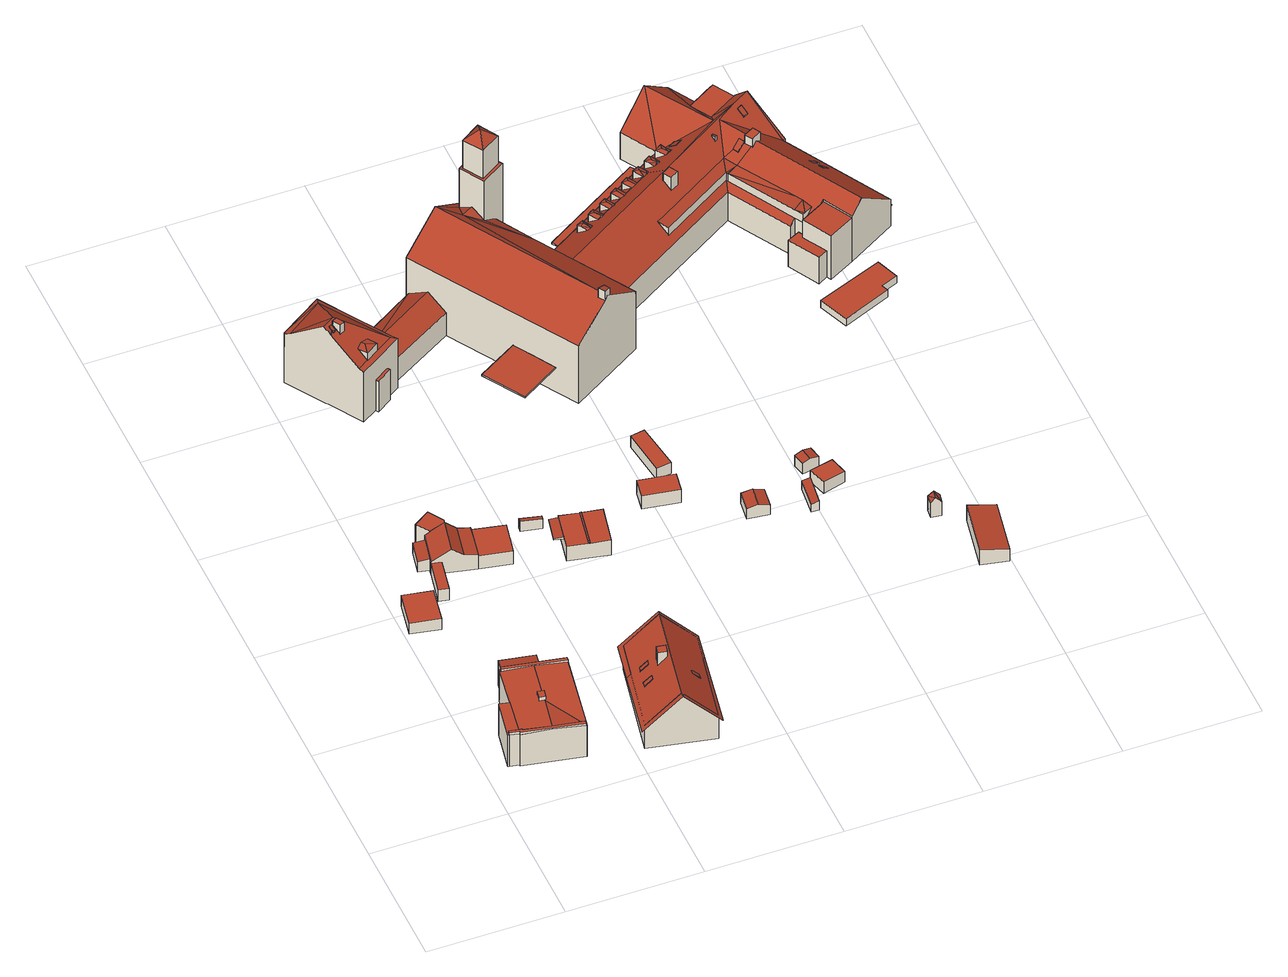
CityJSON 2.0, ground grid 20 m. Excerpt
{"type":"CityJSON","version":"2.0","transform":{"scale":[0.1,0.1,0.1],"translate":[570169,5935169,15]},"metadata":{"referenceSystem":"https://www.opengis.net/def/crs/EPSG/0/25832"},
"CityObjects":{
"building1":{"type":"Building","attributes":{"Grundfläche 2D":"141.091944","Grundhöhe NN":"15.730"},"children":["building1-1","building1-2","building1-3"],"geometry":[{"type":"Solid","lod":"3","boundaries":[[[[0,1,2,3,4,5,6,7]],[[8,9,10]],[[11,12,13,14,15,16]],[[17,18,1,0,7,19,10,9,13,12,11,20]],[[21,22,1,18,17]],[[4,3,2,1,22,21]],[[23,24,25,26]],[[6,5,4,27,28,29]],[[26,30,31,10,19,7,6,29,32,23]],[[8,10,31,33]],[[34,13,9,8,33,35]],[[14,13,34,36]],[[15,14,36,37]],[[16,15,37,38]],[[11,16,38,39]],[[20,11,39,40]],[[21,17,20,40,41]],[[4,21,41,27]],[[24,23,32,42]],[[25,24,42,43]],[[26,25,43,30]],[[31,30,43,42,32,29,28,27,41,40,39,38,37,36,34,35,33]]]],"semantics":{"surfaces":[{"type":"RoofSurface"},{"type":"WallSurface"},{"type":"GroundSurface"}],"values":[[0,0,0,0,0,0,0,1,1,1,1,1,1,1,1,1,1,1,1,1,1,2]]}}]},
"building1-1":{"type":"BuildingInstallation","parents":["building1"],"geometry":[{"type":"MultiSurface","lod":"3","boundaries":[[[44,45,46,47,48,49,50,51,52,53,54,55]],[[47,46,45,21,3,56]],[[56,2,22,18,48,47]],[[49,48,18,57]],[[57,58,50,49]],[[58,59,12,60,53,52,51,50]],[[60,16,54,53]],[[16,11,55,54]],[[11,20,44,55]],[[20,17,21,45,44]]],"semantics":{"surfaces":[{"type":"RoofSurface"},{"type":"WallSurface"}],"values":[0,1,1,1,1,1,1,1,1,1]}}]},
"building1-2":{"type":"BuildingInstallation","parents":["building1"],"geometry":[{"type":"MultiSurface","lod":"3","boundaries":[[[61,62,63,64,65]],[[62,61,65,10,66,67]],[[67,0,5,63,62]],[[5,6,64,63]],[[6,7,19,10,65,64]]],"semantics":{"surfaces":[{"type":"RoofSurface"},{"type":"WallSurface"}],"values":[0,1,1,1,1]}}]},
"building1-3":{"type":"BuildingInstallation","parents":["building1"],"geometry":[{"type":"MultiSurface","lod":"3","boundaries":[[[68,69,70,71,72]],[[70,69,73,74]],[[75,72,71,70,74,1]],[[68,72,75,76]],[[76,77,73,69,68]]],"semantics":{"surfaces":[{"type":"RoofSurface"},{"type":"WallSurface"}],"values":[0,1,1,1,1]}}]},
"building2":{"type":"Building","attributes":{"Grundfläche 2D":"23.369149","Grundhöhe NN":"16.330"},"geometry":[{"type":"Solid","lod":"3","boundaries":[[[[78,79,80,81]],[[82,83,81,80]],[[83,84,78,81]],[[84,85,79,78]],[[85,82,80,79]],[[85,84,83,82]]]],"semantics":{"surfaces":[{"type":"RoofSurface"},{"type":"WallSurface"},{"type":"GroundSurface"}],"values":[[0,1,1,1,1,2]]}}]},
"building3":{"type":"Building","attributes":{"Grundfläche 2D":"79.070629","Grundhöhe NN":"16.330"},"geometry":[{"type":"Solid","lod":"3","boundaries":[[[[86,87,88,89,90,91,92]],[[93,94,95,96]],[[97,98,99,100]],[[101,102,103,104,105]],[[106,107,108,104,103]],[[109,110,111,108,107,87]],[[112,113,114,115]],[[109,87,86]],[[90,89,116,117]],[[91,90,117,118]],[[92,91,118,119]],[[86,92,119,120,109]],[[93,96,121,122]],[[94,93,122,123]],[[95,94,123,124]],[[97,100,125,126]],[[98,97,126,127]],[[99,98,127,128]],[[87,107,106,103,102,129,116,89,88]],[[109,120,130,110]],[[95,124,125,100,111,110,130,121,96]],[[131,115,105,104,108,111,100,99,128]],[[101,105,115,114,132,129,102]],[[112,115,131,133]],[[113,112,133,134]],[[114,113,134,132]],[[120,119,118,117,116,129,132,134,133,131,128,127,126,125,124,123,122,121,130]]]],"semantics":{"surfaces":[{"type":"RoofSurface"},{"type":"WallSurface"},{"type":"GroundSurface"}],"values":[[0,0,0,0,0,0,0,1,1,1,1,1,1,1,1,1,1,1,1,1,1,1,1,1,1,1,2]]}}]},
"building4":{"type":"Building","attributes":{"Grundfläche 2D":"152.088047","Grundhöhe NN":"17.095"},"children":["building4-1","building4-2","building4-3","building4-4"],"geometry":[{"type":"Solid","lod":"3","boundaries":[[[[135,136,137,138,139,140]],[[136,135,140,139,141,142]],[[143,144,145,146]],[[147,135,143,146,148]],[[149,147,148,150]],[[145,144,140,149,150]],[[148,146,145,150]],[[149,140,139,138,137,136,135,147]],[[136,142,141,139,140,144,143,135]]]],"semantics":{"surfaces":[{"type":"RoofSurface"},{"type":"WallSurface"},{"type":"GroundSurface"}],"values":[[0,0,1,1,1,1,2,0,0]]}}]},
"building4-1":{"type":"BuildingInstallation","parents":["building4"],"geometry":[{"type":"MultiSurface","lod":"3","boundaries":[[[151,152,153,154]],[[154,153,155,156]],[[154,156,157,151]],[[152,151,157,158]],[[153,152,158,155]]],"semantics":{"surfaces":[{"type":"RoofSurface"},{"type":"WallSurface"}],"values":[0,1,1,1,1]}}]},
"building4-2":{"type":"BuildingInstallation","parents":["building4"],"geometry":[{"type":"MultiSurface","lod":"3","boundaries":[[[159,160,161,162]],[[162,161,163,164]],[[160,159,165,166]],[[159,162,164,165]],[[161,160,166,163]]],"semantics":{"surfaces":[{"type":"RoofSurface"},{"type":"WallSurface"}],"values":[0,1,1,1,1]}}]},
"building4-3":{"type":"BuildingInstallation","parents":["building4"],"geometry":[{"type":"MultiSurface","lod":"3","boundaries":[[[167,168,169,170]],[[170,169,171,172]],[[167,170,172,173]],[[168,167,173,174]],[[169,168,174,171]]],"semantics":{"surfaces":[{"type":"RoofSurface"},{"type":"WallSurface"}],"values":[0,1,1,1,1]}}]},
"building4-4":{"type":"BuildingInstallation","parents":["building4"],"geometry":[{"type":"MultiSurface","lod":"3","boundaries":[[[175,176,177,178]],[[176,175,179,180]],[[177,176,180,181]],[[175,178,182,179]],[[178,177,181,182]]],"semantics":{"surfaces":[{"type":"RoofSurface"},{"type":"WallSurface"}],"values":[0,1,1,1,1]}}]},
"building5":{"type":"Building","attributes":{"Grundfläche 2D":"2.727963","Grundhöhe NN":"17.013"},"geometry":[{"type":"Solid","lod":"3","boundaries":[[[[183,184,185,186]],[[187,188,186,185]],[[188,189,183,186]],[[189,190,184,183]],[[190,187,185,184]],[[190,189,188,187]]]],"semantics":{"surfaces":[{"type":"RoofSurface"},{"type":"WallSurface"},{"type":"GroundSurface"}],"values":[[0,1,1,1,1,2]]}}]},
"building6":{"type":"Building","attributes":{"Grundfläche 2D":"35.531304","Grundhöhe NN":"17.013"},"children":["building6-1","building6-2"],"geometry":[{"type":"Solid","lod":"3","boundaries":[[[[191,192,193,194,195,196,197,198]],[[195,194,193,192,199,200,201,202]],[[195,202,201,200,203,196]],[[191,198,197,196,203,204]],[[192,191,204,199]],[[200,199,204,203]]]],"semantics":{"surfaces":[{"type":"RoofSurface"},{"type":"WallSurface"},{"type":"GroundSurface"}],"values":[[0,1,1,1,1,2]]}}]},
"building6-1":{"type":"BuildingInstallation","parents":["building6"],"geometry":[{"type":"MultiSurface","lod":"3","boundaries":[[[205,206,207,208]],[[208,207,193,194]],[[205,208,194,197]],[[206,205,197,198]],[[207,206,198,193]]],"semantics":{"surfaces":[{"type":"RoofSurface"},{"type":"WallSurface"}],"values":[0,1,1,1,1]}}]},
"building6-2":{"type":"BuildingInstallation","parents":["building6"],"geometry":[{"type":"MultiSurface","lod":"3","boundaries":[[[209,210,211,202,212]],[[213,201,214,212,202,211]],[[214,215,209,212]],[[215,216,210,209]],[[216,213,211,210]],[[214,201,213,216,215]]],"semantics":{"surfaces":[{"type":"RoofSurface"},{"type":"WallSurface"},{"type":"OuterCeilingSurface"}],"values":[0,1,1,1,1,2]}}]},
"building7":{"type":"Building","attributes":{"Grundfläche 2D":"547.455391","Grundhöhe NN":"15.146"},"children":["building7-1","building7-2","building7-3","building7-4","building7-5"],"geometry":[{"type":"Solid","lod":"3","boundaries":[[[[217,218,219]],[[219,218,220]],[[221,218,217]],[[220,218,221]],[[222,223,224]],[[225,226,227,222,224,228]],[[229,230,231,224,232]],[[224,223,232]],[[233,234,230]],[[234,231,230]],[[235,236,231,234]],[[237,231,236]],[[237,238,239,240,228]],[[228,231,237]],[[231,228,224]],[[241,242,243,244]],[[244,243,245]],[[246,242,247,248,249,250,251]],[[246,243,242]],[[248,252,253,254,255,256,257,258,246,251,250,249],[259,260,259,254]],[[259,254,259,260]],[[258,257,256,255,261,262,263]],[[264,265,266,245,243,258,263]],[[246,258,243]],[[267,268,269,270,271],[272,273,274,275]],[[276,277,278,279]],[[276,279,280]],[[276,280,281]],[[282,283,284,285]],[[273,272,217,219]],[[272,275,221,217]],[[274,220,221,275]],[[219,220,274,273]],[[229,232,223,222,227,286,287]],[[233,230,229,287,288]],[[240,239,289,290]],[[225,228,240,290,291]],[[280,279,278,292,286,227,226,225,291,293]],[[281,280,293,294]],[[278,277,295,292]],[[285,284,296,297]],[[282,285,297,298]],[[283,282,298,299]],[[300,301,261,255,254,253,252,248,247,242,241,244,302,303]],[[283,299,304,263,262,261,301,296,284]],[[281,294,305,245,266,265,264,263,304,295,277,276]],[[244,245,305,302]],[[238,237,267,271,306,289,239]],[[235,234,269,268,267,237,236]],[[307,270,269,234,233,288]],[[271,270,307,306]],[[301,300,303,302,305,294,293,291,290,289,306,307,288,287,286,292,295,304,299,298,297,296]]]],"semantics":{"surfaces":[{"type":"RoofSurface"},{"type":"WallSurface"},{"type":"GroundSurface"}],"values":[[0,0,0,0,0,0,0,0,0,0,0,0,0,0,0,0,0,0,0,0,0,0,0,0,0,0,0,0,0,1,1,1,1,1,1,1,1,1,1,1,1,1,1,1,1,1,1,1,1,1,1,2]]}}]},
"building7-1":{"type":"BuildingInstallation","parents":["building7"],"geometry":[{"type":"MultiSurface","lod":"3","boundaries":[[[308,309,310,311]],[[308,222,223,232,309]],[[232,312,310,309]],[[311,310,312,224]],[[224,313,311]],[[313,222,308,311]]],"semantics":{"surfaces":[{"type":"RoofSurface"},{"type":"WallSurface"}],"values":[0,1,1,1,1,1]}}]},
"building7-2":{"type":"BuildingInstallation","parents":["building7"],"geometry":[{"type":"MultiSurface","lod":"3","boundaries":[[[314,315,316]],[[317,318,319,316,315,320]],[[321,322,320,315,314]],[[314,316,323,257]],[[321,314,257]],[[316,319,318,256,323]]],"semantics":{"surfaces":[{"type":"RoofSurface"},{"type":"WallSurface"}],"values":[0,0,0,1,1,1]}}]},
"building7-3":{"type":"BuildingInstallation","parents":["building7"],"geometry":[{"type":"MultiSurface","lod":"3","boundaries":[[[324,325,326,327,328,329]],[[330,331,332,326,325,324]],[[332,333,327,326]],[[329,328,327,333,334,335]],[[335,330,324,329]]],"semantics":{"surfaces":[{"type":"RoofSurface"},{"type":"WallSurface"}],"values":[0,1,1,1,1]}}]},
"building7-4":{"type":"BuildingInstallation","parents":["building7"],"geometry":[{"type":"MultiSurface","lod":"3","boundaries":[[[336,337,338,339,340,341,342]],[[343,336,342,344]],[[345,260,337,346,339,338,337,336]],[[259,342,341,340,347,348]],[[349,343,344,342,259,350]],[[349,345,336,343]],[[340,339,346,347]]],"semantics":{"surfaces":[{"type":"RoofSurface"},{"type":"WallSurface"}],"values":[0,0,1,1,1,1,1]}}]},
"building7-5":{"type":"BuildingInstallation","parents":["building7"],"geometry":[{"type":"MultiSurface","lod":"3","boundaries":[[[351,352,353,354]],[[355,356,354,353]],[[356,357,351,354]],[[357,358,352,351]],[[358,355,353,352]],[[358,357,356,355]]],"semantics":{"surfaces":[{"type":"RoofSurface"},{"type":"WallSurface"},{"type":"OuterCeilingSurface"}],"values":[0,1,1,1,1,2]}}]},
"building8":{"type":"Building","attributes":{"Grundfläche 2D":"16.362700","Grundhöhe NN":"17.444"},"geometry":[{"type":"Solid","lod":"3","boundaries":[[[[359,360,361,362]],[[363,364,362,361]],[[364,365,359,362]],[[365,366,360,359]],[[366,363,361,360]],[[366,365,364,363]]]],"semantics":{"surfaces":[{"type":"RoofSurface"},{"type":"WallSurface"},{"type":"GroundSurface"}],"values":[[0,1,1,1,1,2]]}}]},
"building9":{"type":"Building","attributes":{"Grundfläche 2D":"15.552008","Grundhöhe NN":"17.326"},"geometry":[{"type":"Solid","lod":"3","boundaries":[[[[367,368,369,370]],[[371,372,370,369]],[[372,373,367,370]],[[373,374,368,367]],[[374,371,369,368]],[[374,373,372,371]]]],"semantics":{"surfaces":[{"type":"RoofSurface"},{"type":"WallSurface"},{"type":"GroundSurface"}],"values":[[0,1,1,1,1,2]]}}]},
"building10":{"type":"Building","attributes":{"Grundfläche 2D":"10.123390","Grundhöhe NN":"17.325"},"geometry":[{"type":"Solid","lod":"3","boundaries":[[[[375,376,377,378]],[[379,376,375,380]],[[378,377,381,382]],[[380,375,378,382,383]],[[379,380,383,384]],[[381,377,376,379,384]],[[383,382,381,384]]]],"semantics":{"surfaces":[{"type":"RoofSurface"},{"type":"WallSurface"},{"type":"GroundSurface"}],"values":[[0,0,1,1,1,1,2]]}}]},
"building11":{"type":"Building","attributes":{"Grundfläche 2D":"5.378622","Grundhöhe NN":"17.570"},"geometry":[{"type":"Solid","lod":"3","boundaries":[[[[385,386,387,388]],[[389,390,388,387]],[[390,391,385,388]],[[391,392,386,385]],[[392,389,387,386]],[[392,391,390,389]]]],"semantics":{"surfaces":[{"type":"RoofSurface"},{"type":"WallSurface"},{"type":"GroundSurface"}],"values":[[0,1,1,1,1,2]]}}]},
"building12":{"type":"Building","attributes":{"Grundfläche 2D":"4.747201","Grundhöhe NN":"17.525"},"geometry":[{"type":"Solid","lod":"3","boundaries":[[[[393,394,395,396]],[[397,393,396,398]],[[398,396,395,399,400]],[[397,398,400,401]],[[394,393,397,401,402]],[[395,394,402,399]],[[400,399,402,401]]]],"semantics":{"surfaces":[{"type":"RoofSurface"},{"type":"WallSurface"},{"type":"GroundSurface"}],"values":[[0,0,1,1,1,1,2]]}}]},
"building13":{"type":"Building","attributes":{"Grundfläche 2D":"10.029769","Grundhöhe NN":"17.538"},"geometry":[{"type":"Solid","lod":"3","boundaries":[[[[403,404,405,406]],[[407,408,406,405]],[[408,409,403,406]],[[409,410,404,403]],[[410,407,405,404]],[[410,409,408,407]]]],"semantics":{"surfaces":[{"type":"RoofSurface"},{"type":"WallSurface"},{"type":"GroundSurface"}],"values":[[0,1,1,1,1,2]]}}]},
"building14":{"type":"Building","attributes":{"Grundfläche 2D":"2.155122","Grundhöhe NN":"17.323"},"geometry":[{"type":"Solid","lod":"3","boundaries":[[[[411,412,413]],[[411,413,414]],[[414,413,415]],[[414,415,416]],[[415,413,412,417,418]],[[416,415,418,419]],[[411,414,416,419,420]],[[412,411,420,417]],[[418,417,420,419]]]],"semantics":{"surfaces":[{"type":"RoofSurface"},{"type":"WallSurface"},{"type":"GroundSurface"}],"values":[[0,0,0,0,1,1,1,1,2]]}}]},
"building15":{"type":"Building","attributes":{"Grundfläche 2D":"35.717344","Grundhöhe NN":"17.579"},"geometry":[{"type":"Solid","lod":"3","boundaries":[[[[421,422,423,424]],[[425,426,424,423]],[[426,427,421,424]],[[427,428,422,421]],[[428,425,423,422]],[[428,427,426,425]]]],"semantics":{"surfaces":[{"type":"RoofSurface"},{"type":"WallSurface"},{"type":"GroundSurface"}],"values":[[0,1,1,1,1,2]]}}]},
"building16":{"type":"Building","attributes":{"Grundfläche 2D":"782.117720","Grundhöhe NN":"15.352"},"children":["building16-1","building16-2","building16-3","building16-4","building16-5","building16-6","building16-7","building16-8","building16-9","building16-10","building16-11","building16-12","building16-13","building16-14","building16-15","building16-16","building16-17","building16-18"],"geometry":[{"type":"Solid","lod":"3","boundaries":[[[[429,430,431]],[[432,433,429]],[[430,429,433,434]],[[435,436,437,438]],[[430,434,437,436]],[[439,440,435,438]],[[438,441,442]],[[438,442,439]],[[443,442,441,444,445]],[[446,447,448,449,450,451,452,453,445,444,441,454,455]],[[450,456,457,458,451]],[[459,438,437,434,433,432,460,461,462,463,464,465]],[[438,459,466,441]],[[466,454,441]],[[459,465,467,468,454,466]],[[469,470,468]],[[454,468,470,471,455]],[[455,471,470,472,473,474]],[[475,476,474]],[[476,455,474]],[[477,478,479,475]],[[475,479,480,476]],[[481,482,480]],[[482,476,480]],[[482,483,484,485,448,447,446,476],[486,487,486,446]],[[446,455,476]],[[488,489,490,491,492,493]],[[494,462,495,496,497]],[[475,474,473,498,499,500]],[[501,460,432,429,431]],[[435,440,436]],[[440,458,457,501,431,430,436]],[[443,445,453]],[[442,443,453,452]],[[458,440,439,442,452,451]],[[450,449,502,503]],[[456,450,503,504]],[[457,456,504,505]],[[501,457,505,506]],[[460,501,506,507]],[[461,460,507,508]],[[494,463,462]],[[463,494,497,464]],[[465,464,497,509,510,467]],[[468,467,510,511]],[[469,468,511,512]],[[472,470,469,512,513]],[[473,472,513,514]],[[479,478,515,516]],[[481,480,479,516,517]],[[482,481,517,518]],[[485,484,483,482,518,519]],[[502,449,448,485,519]],[[520,490,489,521]],[[491,490,520,522]],[[492,491,522,523]],[[493,492,523,524]],[[497,496,525,509]],[[521,489,488,495,462,461,508]],[[524,525,496,495,488,493]],[[498,473,514,526]],[[475,500,499,498,526,515,478,477]],[[514,513,512,511,510,509,525,524,523,522,520,521,508,507,506,505,504,503,502,519,518,517,516,515,526]]]],"semantics":{"surfaces":[{"type":"RoofSurface"},{"type":"WallSurface"},{"type":"GroundSurface"}],"values":[[0,0,0,0,0,0,0,0,0,0,0,0,0,0,0,0,0,0,0,0,0,0,0,0,0,0,0,0,0,1,1,1,1,1,1,1,1,1,1,1,1,1,1,1,1,1,1,1,1,1,1,1,1,1,1,1,1,1,1,1,1,1,2]]}}]},
"building16-1":{"type":"BuildingInstallation","parents":["building16"],"geometry":[{"type":"MultiSurface","lod":"3","boundaries":[[[527,528,529,530]],[[529,528,531,532]],[[530,529,532,533]],[[527,530,533,534]],[[528,527,534,531]]],"semantics":{"surfaces":[{"type":"RoofSurface"},{"type":"WallSurface"}],"values":[0,1,1,1,1]}}]},
"building16-2":{"type":"BuildingInstallation","parents":["building16"],"geometry":[{"type":"MultiSurface","lod":"3","boundaries":[[[535,536,537,538]],[[538,537,539,540]],[[535,538,540,541]],[[536,535,541,542]],[[537,536,542,539]]],"semantics":{"surfaces":[{"type":"RoofSurface"},{"type":"WallSurface"}],"values":[0,1,1,1,1]}}]},
"building16-3":{"type":"BuildingInstallation","parents":["building16"],"geometry":[{"type":"MultiSurface","lod":"3","boundaries":[[[543,544,545,546]],[[466,547,544,543,548]],[[547,549,545,544]],[[459,550,546,545,549]],[[550,548,543,546]]],"semantics":{"surfaces":[{"type":"RoofSurface"},{"type":"WallSurface"}],"values":[0,1,1,1,1]}}]},
"building16-4":{"type":"BuildingInstallation","parents":["building16"],"geometry":[{"type":"MultiSurface","lod":"3","boundaries":[[[551,552,553,554]],[[554,553,487]],[[555,556,557,558,553,552]],[[559,487,553,558,557]],[[560,561,562,552,551,554]],[[552,562,556,555]],[[556,559,557]],[[487,560,554,487,559]]],"semantics":{"surfaces":[{"type":"RoofSurface"},{"type":"WallSurface"}],"values":[0,0,0,0,1,1,1,1]}}]},
"building16-5":{"type":"BuildingInstallation","parents":["building16"],"geometry":[{"type":"MultiSurface","lod":"3","boundaries":[[[563,564,565,566,567,568,569]],[[569,568,570]],[[566,571,567]],[[567,571,572,573]],[[573,570,568,567]],[[563,569,574,564]],[[571,566,565]],[[572,575,570,573]],[[574,569,570,575]]],"semantics":{"surfaces":[{"type":"RoofSurface"},{"type":"WallSurface"}],"values":[0,0,0,0,0,1,1,1,1]}}]},
"building16-6":{"type":"BuildingInstallation","parents":["building16"],"geometry":[{"type":"MultiSurface","lod":"3","boundaries":[[[576,577,578,579]],[[579,578,580,581]],[[576,579,581,582]],[[577,576,582,583]],[[578,577,583,580]]],"semantics":{"surfaces":[{"type":"RoofSurface"},{"type":"WallSurface"}],"values":[0,1,1,1,1]}}]},
"building16-7":{"type":"BuildingInstallation","parents":["building16"],"geometry":[{"type":"MultiSurface","lod":"3","boundaries":[[[584,585,586,587]],[[587,586,588,589]],[[589,590,584,587]],[[590,591,585,584]],[[586,585,591,588]]],"semantics":{"surfaces":[{"type":"RoofSurface"},{"type":"WallSurface"}],"values":[0,1,1,1,1]}}]},
"building16-8":{"type":"BuildingInstallation","parents":["building16"],"geometry":[{"type":"MultiSurface","lod":"3","boundaries":[[[592,593,594]],[[595,596,597,598,593,592]],[[599,600,594,593,598,601,602]],[[603,604,592,594]],[[595,592,604]],[[601,598,597]],[[599,603,594,600]]],"semantics":{"surfaces":[{"type":"RoofSurface"},{"type":"WallSurface"}],"values":[0,0,0,1,1,1,1]}}]},
"building16-9":{"type":"BuildingInstallation","parents":["building16"],"geometry":[{"type":"MultiSurface","lod":"3","boundaries":[[[605,606,607]],[[608,609,610,611,606,605]],[[612,613,607,606,611,614]],[[615,616,605,607]],[[616,609,608,605]],[[614,611,610,611]],[[612,615,607,613]]],"semantics":{"surfaces":[{"type":"RoofSurface"},{"type":"WallSurface"}],"values":[0,0,0,1,1,1,1]}}]},
"building16-10":{"type":"BuildingInstallation","parents":["building16"],"geometry":[{"type":"MultiSurface","lod":"3","boundaries":[[[617,618,619,620]],[[620,619,621,622]],[[617,620,622,623]],[[618,617,623,624]],[[619,618,624,621]]],"semantics":{"surfaces":[{"type":"RoofSurface"},{"type":"WallSurface"}],"values":[0,1,1,1,1]}}]},
"building16-11":{"type":"BuildingInstallation","parents":["building16"],"geometry":[{"type":"MultiSurface","lod":"3","boundaries":[[[625,626,627]],[[627,626,628]],[[629,630,626,625]],[[631,630,632,633]],[[631,626,630]],[[633,634,631]],[[631,635,636]],[[631,636,637,628]],[[628,626,631]],[[638,639,625,627]],[[640,632,630,629,625,639,641]],[[635,631,634]],[[638,627,628,637]]],"semantics":{"surfaces":[{"type":"RoofSurface"},{"type":"WallSurface"}],"values":[0,0,0,0,0,0,0,0,0,1,1,1,1]}}]},
"building16-12":{"type":"BuildingInstallation","parents":["building16"],"geometry":[{"type":"MultiSurface","lod":"3","boundaries":[[[642,643,644]],[[645,644,643,646]],[[647,648,643,642]],[[646,643,648,649,650,651]],[[646,651,486]],[[645,646,486,652]],[[653,654,642,644]],[[647,642,654]],[[486,651,650]],[[653,644,645,652]]],"semantics":{"surfaces":[{"type":"RoofSurface"},{"type":"WallSurface"}],"values":[0,0,0,0,0,0,1,1,1,1]}}]},
"building16-13":{"type":"BuildingInstallation","parents":["building16"],"geometry":[{"type":"MultiSurface","lod":"3","boundaries":[[[655,656,657]],[[658,659,660,656,655]],[[657,656,660,661,662,663]],[[664,665,655,657]],[[658,655,665]],[[661,660,659]],[[662,664,657,663]]],"semantics":{"surfaces":[{"type":"RoofSurface"},{"type":"WallSurface"}],"values":[0,0,0,1,1,1,1]}}]},
"building16-14":{"type":"BuildingInstallation","parents":["building16"],"geometry":[{"type":"MultiSurface","lod":"3","boundaries":[[[666,667,668,669]],[[669,668,670,671]],[[666,669,671,672]],[[667,666,672,673]],[[668,667,673,670]]],"semantics":{"surfaces":[{"type":"RoofSurface"},{"type":"WallSurface"}],"values":[0,1,1,1,1]}}]},
"building16-15":{"type":"BuildingInstallation","parents":["building16"],"geometry":[{"type":"MultiSurface","lod":"3","boundaries":[[[674,675,676,677,678]],[[677,676,679,680]],[[678,677,680,681]],[[674,678,681,682]],[[675,674,682,683]],[[676,675,683,679]]],"semantics":{"surfaces":[{"type":"RoofSurface"},{"type":"WallSurface"}],"values":[0,1,1,1,1,1]}}]},
"building16-16":{"type":"BuildingInstallation","parents":["building16"],"geometry":[{"type":"MultiSurface","lod":"3","boundaries":[[[684,685,686,687]],[[688,687,686,689]],[[690,689,686,685]],[[689,690,691,692]],[[692,693,689]],[[694,695,689]],[[689,695,696,688]],[[697,698,699,685,684,687]],[[699,691,690,685]],[[694,689,693]],[[696,697,687,688]]],"semantics":{"surfaces":[{"type":"RoofSurface"},{"type":"WallSurface"}],"values":[0,0,0,0,0,0,0,1,1,1,1]}}]},
"building16-17":{"type":"BuildingInstallation","parents":["building16"],"geometry":[{"type":"MultiSurface","lod":"3","boundaries":[[[700,701,702,703]],[[704,705,703,702]],[[705,706,700,703]],[[706,707,701,700]],[[707,704,702,701]],[[707,706,705,704]]],"semantics":{"surfaces":[{"type":"RoofSurface"},{"type":"WallSurface"},{"type":"OuterCeilingSurface"}],"values":[0,1,1,1,1,2]}}]},
"building16-18":{"type":"BuildingInstallation","parents":["building16"],"geometry":[{"type":"MultiSurface","lod":"3","boundaries":[[[708,709,484,483]],[[710,711,483,484]],[[711,712,708,483]],[[712,713,709,708]],[[713,710,484,709]],[[713,712,711,710]]],"semantics":{"surfaces":[{"type":"RoofSurface"},{"type":"WallSurface"},{"type":"OuterCeilingSurface"}],"values":[0,1,1,1,1,2]}}]},
"building17":{"type":"Building","attributes":{"Grundfläche 2D":"46.994728","Grundhöhe NN":"16.450"},"geometry":[{"type":"Solid","lod":"3","boundaries":[[[[714,715,716,717,718,719]],[[720,721,719,718]],[[721,722,714,719]],[[722,723,715,714]],[[723,724,716,715]],[[724,725,717,716]],[[725,720,718,717]],[[725,724,723,722,721,720]]]],"semantics":{"surfaces":[{"type":"RoofSurface"},{"type":"WallSurface"},{"type":"GroundSurface"}],"values":[[0,1,1,1,1,1,1,2]]}}]}
},
"vertices":[
[113,184,67],[101,119,67],[133,61,65],[135,57,65],[136,55,65],[158,175,65],[158,180,65],[114,189,67],[68,197,65],[67,192,65],[70,197,65],[47,74,65],[48,78,65],[57,134,65],[43,137,65],[31,77,65],[33,77,65],[90,64,67],[91,68,67],[72,197,65],[47,72,65],[135,55,65],[132,61,65],[123,187,58],[129,216,52],[78,225,52],[72,197,58],[136,55,7],[158,175,7],[158,180,7],[72,197,7],[70,197,7],[123,187,7],[68,197,7],[57,134,7],[67,192,7],[43,137,7],[31,77,7],[33,77,7],[47,74,7],[47,72,7],[135,55,7],[129,216,7],[78,225,7],
[47,72,69],[135,55,69],[135,57,69],[135,60,69],[91,68,69],[52,76,69],[52,77,69],[51,78,69],[48,78,69],[34,81,69],[33,77,69],[47,74,69],[135,60,65],[52,76,65],[52,77,65],[51,78,65],[34,81,65],
[70,194,69],[69,192,69],[158,175,69],[158,180,69],[70,197,69],[70,194,65],[69,192,65],
[105,130,73],[96,132,73],[94,120,73],[101,119,73],[103,119,73],[96,132,67],[94,120,67],[103,119,67],[105,130,67],[103,130,67],
[3,353,33],[46,345,33],[56,398,33],[13,406,33],[56,398,13],[13,406,13],[3,353,13],[46,345,13],
[90,494,44],[92,494,44],[110,490,44],[112,490,44],[115,506,44],[101,528,44],[77,512,44],[65,493,32],[58,457,32],[74,454,34],[82,490,34],[62,395,35],[76,392,35],[86,442,35],[72,445,35],[144,482,40],[144,483,40],[126,487,42],[116,436,42],[134,432,40],[112,490,54],[110,490,56],[99,439,56],[90,494,42],[83,495,37],[72,445,37],[181,423,37],[191,472,37],[144,482,37],[134,432,37],[112,490,13],[115,506,13],[101,528,13],[77,512,13],[90,494,13],[82,490,13],[65,493,13],[58,457,13],[74,454,13],[72,445,13],[62,395,13],[76,392,13],[86,442,13],[144,483,13],[83,495,13],[134,432,13],[144,482,13],[181,423,13],[191,472,13],
[285,166,115],[286,171,115],[232,182,59],[201,21,59],[255,10,115],[256,17,115],[309,0,59],[339,161,59],[335,156,62],[305,7,64],[305,7,21],[335,156,21],[237,176,65],[237,176,21],[207,27,64],[207,27,21],
[266,92,120],[269,104,120],[256,106,120],[253,94,120],[256,106,97],[253,94,97],[266,92,111],[269,104,111],
[237,118,77],[235,111,77],[246,109,88],[248,116,88],[246,109,87],[248,116,87],[237,118,76],[235,111,76],
[242,88,88],[231,90,77],[230,83,77],[241,81,88],[230,83,76],[241,81,87],[242,88,87],[231,90,76],
[305,76,78],[295,78,88],[294,71,88],[304,68,78],[305,76,77],[295,78,87],[294,71,87],[304,68,77],
[242,472,35],[211,478,36],[210,470,38],[240,464,37],[210,470,20],[240,464,20],[242,472,20],[211,478,20],
[305,383,48],[317,441,48],[288,447,47],[286,447,47],[258,453,47],[246,395,47],[275,389,47],[277,388,47],[317,441,20],[258,453,20],[258,453,39],[258,453,43],[246,395,20],[305,383,20],
[275,389,48],[277,388,48],[288,447,48],[286,447,48],
[246,457,41],[238,420,41],[251,417,43],[258,454,43],[251,417,39],[258,454,39],[246,457,39],[238,420,39],
[332,968,249],[355,963,265],[361,987,249],[379,958,249],[350,940,249],[431,712,147],[436,716,151],[431,724,151],[233,924,108],[325,774,108],[381,682,108],[288,958,151],[490,749,108],[403,891,108],[321,942,138],[441,719,147],[370,947,108],[349,934,124],[347,938,127],[338,951,138],[327,969,125],[331,971,122],[347,982,108],[342,991,108],[36,864,94],[39,860,96],[97,900,96],[34,867,93],[99,910,93],[87,824,142],[65,819,136],[69,813,142],[73,815,142],[78,818,142],[86,823,142],[71,809,138],[73,807,137],[75,802,133],[100,765,96],[116,775,96],[135,787,96],[160,803,96],[78,808,135],[81,813,137],[104,758,93],[127,772,93],[170,800,93],[165,807,93],[149,832,93],[133,857,93],[327,969,197],[347,938,197],[349,934,197],[384,956,197],[362,991,197],[332,968,197],[361,987,197],[379,958,197],[350,940,197],[149,832,64],[165,807,43],[267,868,43],[251,894,64],[235,921,43],[133,857,43],[152,783,58],[149,787,58],[127,772,58],[129,768,58],[381,682,1],[490,749,1],[370,947,1],[347,982,1],[342,991,1],[233,924,1],[267,868,1],[235,921,1],[133,857,1],[165,807,1],[127,772,1],[129,768,1],[152,783,1],[149,787,1],[73,807,1],[104,758,1],[34,867,1],[71,809,1],[170,800,1],[99,910,1],[362,991,1],[384,956,1],
[431,712,164],[441,719,160],[436,727,160],[425,721,164],[436,727,147],[425,721,147],
[135,787,109],[119,790,111],[116,774,109],[110,791,110],[107,788,109],[116,775,109],[115,796,111],[127,800,109],[123,799,110],[116,774,96],
[89,819,145],[88,818,145],[82,815,145],[89,804,145],[91,805,145],[96,808,145],[89,819,138],[88,818,138],[82,815,138],[89,804,128],[91,805,128],[96,808,128],
[84,808,134],[81,813,138],[81,813,139],[80,814,140],[76,812,140],[77,809,138],[78,808,136],[80,805,134],[79,805,134],[84,808,133],[80,814,139],[76,812,139],[77,809,137],[80,805,133],[79,805,133],
[265,738,47],[302,677,47],[361,713,47],[325,774,47],[361,713,45],[325,774,45],[265,738,45],[302,677,45],
[427,436,48],[432,466,48],[379,474,48],[374,444,48],[379,474,24],[374,444,24],[427,436,24],[432,466,24],
[414,489,44],[436,492,44],[426,562,44],[405,559,44],[426,562,23],[405,559,23],[414,489,23],[436,492,23],
[512,373,46],[516,403,46],[500,406,41],[496,375,41],[532,401,41],[528,371,41],[500,406,23],[496,375,23],[528,371,23],[532,401,23],
[579,352,40],[590,351,43],[596,396,44],[584,397,41],[596,396,26],[584,397,26],[579,352,26],[590,351,26],
[608,425,48],[621,427,45],[617,446,45],[605,444,48],[596,423,45],[592,441,45],[617,446,25],[592,441,25],[596,423,25],[621,427,25],
[642,388,45],[635,415,45],[600,406,46],[608,379,46],[600,406,25],[608,379,25],[642,388,25],[635,415,25],
[738,283,49],[741,296,49],[733,298,57],[730,284,57],[725,299,49],[723,285,49],[741,296,23],[725,299,23],[723,285,23],[738,283,23],
[804,251,48],[764,259,54],[748,174,54],[788,166,48],[748,174,26],[788,166,26],[804,251,26],[764,259,26],
[766,828,79],[755,838,79],[762,826,79],[778,835,79],[772,850,80],[772,851,80],[711,942,79],[700,936,79],[767,860,80],[716,945,79],[698,938,78],[700,936,78],[705,965,79],[698,939,78],[588,871,78],[588,893,79],[578,887,79],[615,948,106],[603,941,106],[436,838,106],[468,785,56],[694,924,56],[698,938,64],[698,939,64],[588,871,64],[717,1010,105],[745,1029,106],[747,833,56],[755,838,64],[700,936,64],[748,955,105],[766,828,67],[770,819,67],[790,830,85],[794,833,89],[818,790,88],[836,801,105],[742,966,105],[890,832,54],[800,989,54],[804,991,54],[772,1045,106],[752,1033,106],[762,1064,85],[760,1063,85],[717,1037,85],[699,1067,85],[712,1018,98],[728,1085,54],[730,1086,53],[697,1141,53],[652,1114,98],[606,1086,53],[637,1034,53],[600,1012,53],[449,919,53],[403,891,53],[601,977,79],[518,929,77],[755,811,53],[759,813,53],[754,822,53],[735,813,53],[761,767,53],[775,775,53],[794,833,85],[755,811,85],[779,769,85],[818,790,85],[742,1093,85],[730,1086,85],[728,1085,85],[762,826,64],[468,785,4],[694,924,4],[747,833,4],[755,838,4],[762,826,4],[766,828,4],[770,819,4],[818,790,4],[890,832,4],[800,989,4],[804,991,4],[762,1064,4],[760,1063,4],[730,1086,4],[697,1141,4],[606,1086,4],[637,1034,4],[403,891,4],[754,822,4],[759,813,4],[735,813,4],[761,767,4],[775,775,4],[779,769,4],[742,1093,4],
[810,921,75],[814,915,75],[824,921,65],[821,927,65],[814,915,74],[824,921,64],[821,927,64],[810,921,74],
[666,1018,79],[660,1028,69],[650,1022,69],[656,1012,79],[650,1022,68],[656,1012,78],[666,1018,78],[660,1028,68],
[749,970,114],[734,962,114],[741,951,114],[755,959,114],[734,962,98],[749,970,98],[741,951,98],[755,959,98],
[504,940,77],[499,936,77],[507,935,79],[509,943,77],[505,927,77],[508,922,77],[513,925,79],[513,926,79],[518,928,77],[509,943,63],[504,940,63],[499,936,63],
[631,1010,77],[637,1001,77],[638,1001,78],[642,1003,79],[642,1004,79],[636,1013,79],[627,1015,77],[638,1022,77],[647,1006,78],[647,1007,77],[641,1016,77],[627,1015,62],[638,1022,62],
[698,990,102],[701,984,102],[704,986,102],[700,991,102],[704,986,94],[700,991,100],[698,990,100],[701,984,94],
[613,924,115],[625,931,115],[618,943,115],[606,936,115],[618,943,101],[606,936,101],[613,924,90],[625,931,90],
[542,963,77],[550,961,79],[552,969,77],[551,948,77],[551,948,78],[554,949,78],[556,950,79],[561,954,77],[555,964,77],[559,951,78],[559,952,78],[552,969,63],[542,963,63],
[563,976,77],[571,974,79],[573,982,77],[566,970,77],[572,961,77],[576,962,79],[578,963,79],[582,967,77],[576,977,77],[580,964,79],[573,982,63],[563,976,63],
[719,966,90],[723,958,90],[734,964,100],[730,972,100],[734,964,99],[730,972,99],[719,966,89],[723,958,89],
[478,924,77],[486,922,79],[488,929,77],[490,924,77],[478,923,77],[481,919,77],[492,911,79],[487,909,77],[489,909,78],[490,909,78],[494,912,78],[495,912,78],[496,914,77],[488,929,63],[478,924,63],[481,919,67],[478,923,63],
[585,990,77],[593,987,79],[595,995,77],[601,985,77],[600,977,79],[594,974,77],[594,974,78],[597,975,78],[598,975,79],[600,976,79],[604,980,77],[595,995,62],[585,990,62],
[521,950,77],[529,947,79],[531,956,77],[530,935,77],[532,936,78],[535,938,79],[538,939,78],[539,941,77],[534,950,77],[531,956,63],[521,950,62],
[761,1018,93],[756,1027,102],[749,1023,102],[754,1014,93],[749,1023,101],[754,1014,92],[761,1018,92],[756,1027,101],
[828,913,65],[819,908,75],[818,908,75],[822,902,75],[832,908,65],[818,908,74],[822,902,74],[832,908,64],[828,913,64],[819,908,74],
[611,1005,77],[606,1002,77],[615,999,79],[616,1008,77],[620,1002,77],[621,990,79],[610,997,77],[615,987,77],[617,988,78],[618,988,78],[624,991,78],[624,992,78],[625,993,77],[616,1008,63],[611,1005,62],[606,1002,62],
[896,843,32],[881,870,32],[871,864,35],[886,837,35],[871,864,30],[886,837,30],[896,843,30],[881,870,30],
[594,1021,53],[443,928,53],[449,919,51],[600,1012,51],[594,1021,51],[443,928,51],
[742,716,27],[760,671,27],[832,700,27],[828,710,27],[853,720,27],[840,754,27],[853,720,14],[840,754,14],[742,716,14],[760,671,14],[832,700,14],[828,710,14]
]}
